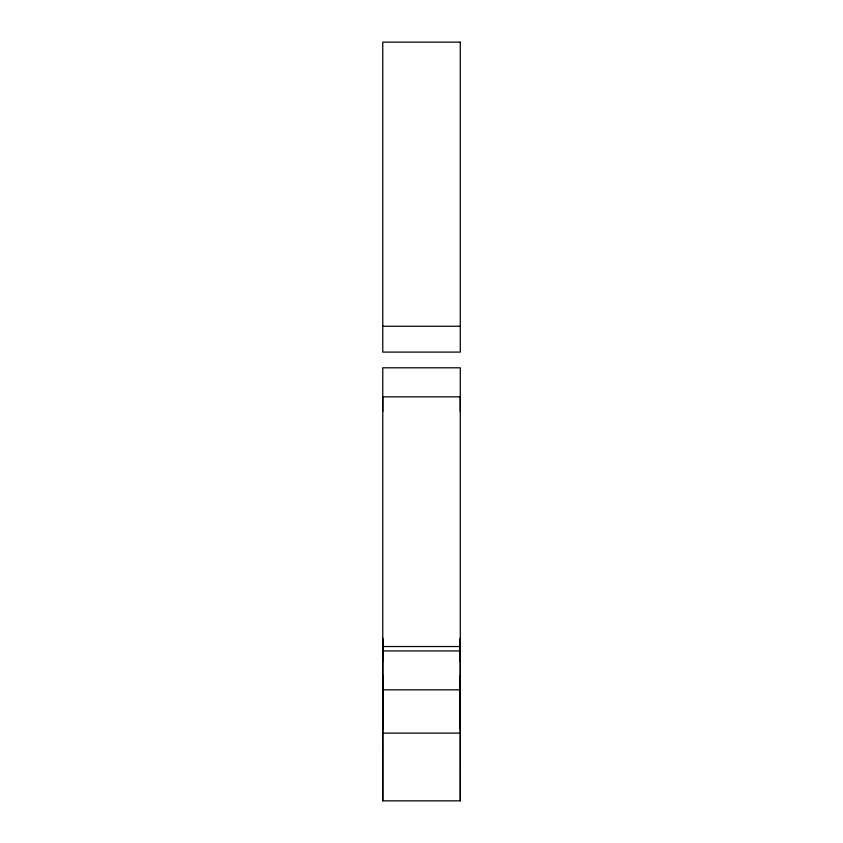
<?xml version="1.0" encoding="UTF-8"?>
<svg xmlns="http://www.w3.org/2000/svg" width="843" height="843" viewBox="0 0 843 843"><rect width="100%" height="100%" fill="white"/><g stroke="black" fill="none" stroke-linecap="round" stroke-linejoin="round"><path stroke-width="1.26" d="M382.754 689.827L460.267 689.827L460.289 800.85L382.775 800.85L382.764 639.531M382.775 729.343L382.764 650.933L460.278 650.933L460.278 638.13M382.764 411.384L382.764 396.863L460.278 396.863L460.278 411.384M460.289 800.85L460.278 650.933L460.278 729.343M460.278 652.408L460.278 639.531M382.764 648.457L382.764 638.13M382.764 326.262L460.278 326.262M382.711 646.528L460.215 646.528L460.278 648.457M382.775 733.125L460.289 733.125M382.764 652.408L382.764 640.943M460.278 640.943L460.289 646.465M460.278 661.597L460.278 367.801L382.764 367.801L382.764 661.597M460.278 675.391L460.289 696.718M382.775 675.391L382.785 800.85M460.278 42.15L382.764 42.15L382.764 352.1L460.278 352.1L460.278 42.15"/></g></svg>
